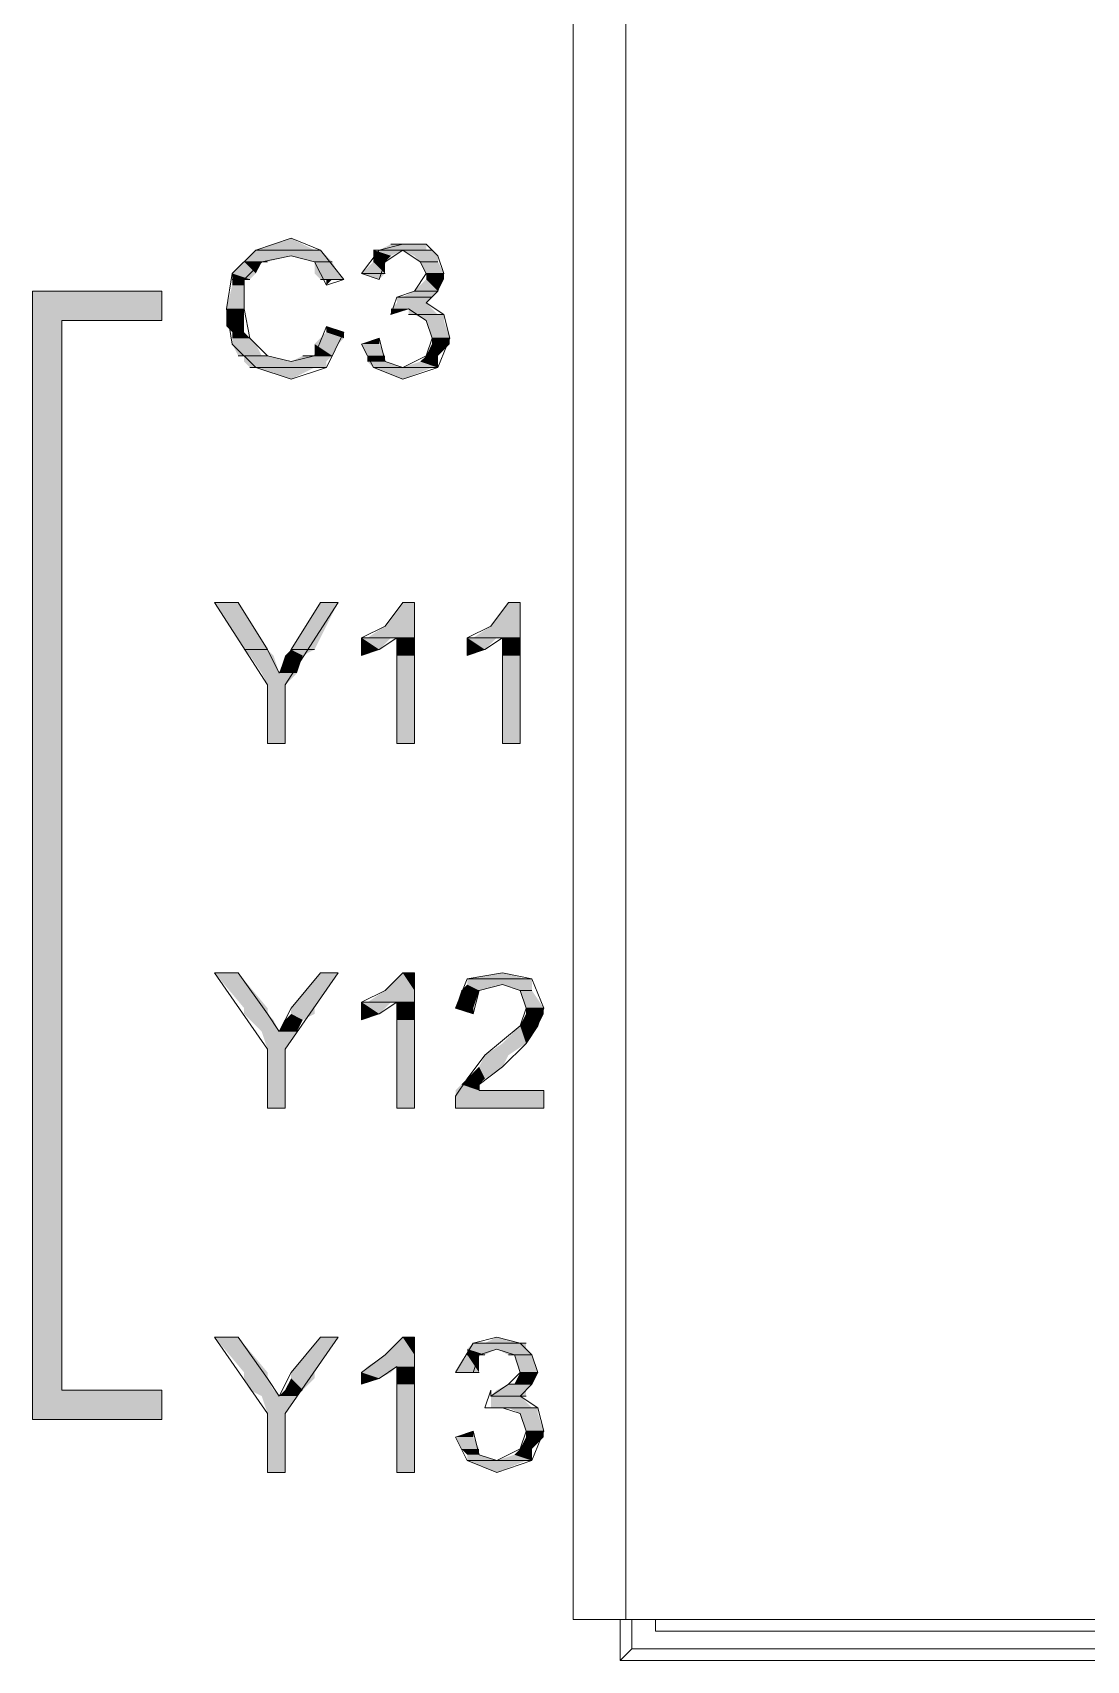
# Model space of a CAD drawing. Header units: millimetres. Extents: x -11 to 1219, y 0 to 1751.
# Drawn here: x 278 to 288.16, y 893.66 to 909.36 of the extents above; entities that cross this region are included whole.
import ezdxf

# ---------------------------------------------------------------- set-up
doc = ezdxf.new("R2010")
doc.units = ezdxf.units.MM
doc.header["$LTSCALE"] = 10
doc.layers.add('_MULTI_WIRE', color=9, linetype='CONTINUOUS')
doc.layers.add('PDF_Geometry', color=7, linetype='CONTINUOUS', true_color=0x151d1f)
doc.layers.add('PDF_Solid Fills', color=7, linetype='CONTINUOUS', true_color=0x070809)
doc.layers.get('_MULTI_WIRE').off()

# ---------------------------------------------------------------- blocks, each defined once
blk = doc.blocks.new('DVP-28SWS211R')
at = {"layer": 'PDF_Geometry', "color": 7, "lineweight": 9, "true_color": 0xffffff}
for p, q in [((30.365, -37.956), (30.365, -70.418)), ((30.875, -70.418), (30.875, -37.956)), ((27.646, -57.105), (27.306, -57.218)), ((27.929, -57.218), (27.646, -57.105)), ((27.306, -57.218), (27.079, -57.444)), ((27.306, -57.218), (27.929, -57.218)), ((27.929, -57.218), (27.306, -57.218)), ((27.306, -57.218), (27.929, -57.218)), ((27.929, -57.218), (27.306, -57.218)), ((27.363, -57.331), (27.646, -57.274)), ((27.646, -57.274), (27.872, -57.331)), ((28.156, -57.501), (27.929, -57.218)), ((28.496, -57.218), (28.326, -57.444)), ((28.496, -57.218), (28.439, -57.218)), ((28.439, -57.218), (29.005, -57.218)), ((28.722, -57.161), (28.496, -57.218)), ((29.005, -57.218), (28.496, -57.218)), ((28.496, -57.218), (29.005, -57.218)), ((29.005, -57.218), (28.496, -57.218)), ((28.552, -57.331), (28.722, -57.218)), ((28.722, -57.161), (28.609, -57.161)), ((28.609, -57.161), (28.949, -57.161)), ((28.949, -57.161), (28.722, -57.161)), ((28.949, -57.161), (28.722, -57.161)), ((28.722, -57.218), (28.892, -57.331)), ((29.062, -57.274), (28.949, -57.161)), ((29.119, -57.444), (29.062, -57.274)), ((27.193, -57.331), (27.363, -57.331)), ((27.363, -57.331), (27.193, -57.331)), ((27.193, -57.331), (27.419, -57.331)), ((27.363, -57.331), (27.193, -57.331)), ((27.193, -57.501), (27.363, -57.331)), ((27.419, -57.331), (27.363, -57.331)), ((27.872, -57.331), (28.042, -57.331)), ((28.042, -57.331), (27.872, -57.331)), ((27.872, -57.331), (28.042, -57.331)), ((28.042, -57.331), (27.872, -57.331)), ((27.872, -57.331), (27.986, -57.558)), ((28.439, -57.331), (28.552, -57.331)), ((28.552, -57.331), (28.439, -57.331)), ((28.439, -57.331), (28.552, -57.331)), ((28.552, -57.331), (28.439, -57.331)), ((28.496, -57.501), (28.552, -57.331)), ((28.892, -57.331), (29.062, -57.331)), ((29.062, -57.331), (28.892, -57.331)), ((28.892, -57.331), (29.062, -57.331)), ((29.062, -57.331), (28.892, -57.331)), ((28.892, -57.331), (28.949, -57.444)), ((27.079, -57.444), (27.023, -57.784)), ((27.079, -57.501), (27.193, -57.501)), ((27.193, -57.501), (27.079, -57.501)), ((27.079, -57.501), (27.249, -57.501)), ((27.193, -57.501), (27.079, -57.501)), ((27.249, -57.501), (27.193, -57.501)), ((27.193, -57.784), (27.193, -57.501)), ((27.929, -57.501), (28.042, -57.501)), ((28.042, -57.501), (27.929, -57.501)), ((27.929, -57.501), (28.156, -57.501)), ((28.042, -57.501), (27.929, -57.501)), ((27.986, -57.558), (28.156, -57.501)), ((28.156, -57.501), (28.042, -57.501)), ((28.326, -57.444), (28.552, -57.444)), ((28.552, -57.444), (28.326, -57.444)), ((28.326, -57.444), (28.552, -57.444)), ((28.552, -57.444), (28.326, -57.444)), ((28.326, -57.444), (28.496, -57.501)), ((28.949, -57.444), (28.835, -57.614)), ((28.949, -57.444), (29.119, -57.444)), ((29.119, -57.444), (28.949, -57.444)), ((28.949, -57.444), (29.119, -57.444)), ((29.119, -57.444), (28.949, -57.444)), ((29.062, -57.614), (29.119, -57.444)), ((25.153, -57.614), (26.399, -57.614)), ((26.399, -57.614), (25.153, -57.614)), ((25.153, -57.614), (25.153, -68.491)), ((26.399, -57.614), (25.153, -57.614)), ((26.399, -57.898), (26.399, -57.614)), ((28.666, -57.671), (28.609, -57.841)), ((28.835, -57.614), (28.666, -57.671)), ((28.666, -57.671), (28.666, -57.671)), ((28.666, -57.671), (28.666, -57.671)), ((28.722, -57.671), (28.666, -57.671)), ((28.666, -57.671), (29.005, -57.671)), ((29.005, -57.671), (28.722, -57.671)), ((28.722, -57.671), (29.005, -57.671)), ((29.005, -57.671), (28.722, -57.671)), ((28.835, -57.614), (29.062, -57.614)), ((29.062, -57.614), (28.835, -57.614)), ((28.835, -57.614), (29.062, -57.614)), ((29.062, -57.614), (28.835, -57.614)), ((28.949, -57.728), (29.062, -57.614)), ((29.119, -57.841), (28.949, -57.728)), ((25.436, -57.898), (26.399, -57.898)), ((26.399, -57.898), (25.436, -57.898)), ((25.436, -68.208), (25.436, -57.898)), ((25.436, -57.898), (26.399, -57.898)), ((27.023, -57.784), (27.079, -58.124)), ((27.249, -58.068), (27.193, -57.784)), ((28.609, -57.841), (28.779, -57.784)), ((28.779, -57.784), (28.949, -57.898)), ((28.779, -57.841), (29.119, -57.841)), ((29.119, -57.841), (28.779, -57.841)), ((28.779, -57.841), (29.119, -57.841)), ((29.119, -57.841), (28.779, -57.841)), ((28.949, -57.898), (29.005, -58.068)), ((29.175, -58.068), (29.119, -57.841)), ((27.986, -57.954), (27.872, -58.238)), ((28.156, -58.011), (27.986, -57.954)), ((27.986, -58.351), (28.156, -58.011)), ((27.079, -58.124), (27.306, -58.351)), ((27.419, -58.238), (27.249, -58.068)), ((28.496, -58.068), (28.326, -58.124)), ((28.326, -58.124), (28.439, -58.351)), ((28.552, -58.294), (28.496, -58.068)), ((29.005, -58.068), (28.949, -58.238)), ((29.005, -58.068), (29.175, -58.068)), ((29.175, -58.068), (29.005, -58.068)), ((29.005, -58.068), (29.175, -58.068)), ((29.175, -58.068), (29.005, -58.068)), ((29.005, -58.068), (29.175, -58.068)), ((29.175, -58.068), (29.005, -58.068)), ((29.005, -58.068), (29.175, -58.068)), ((29.175, -58.068), (29.005, -58.068)), ((29.062, -58.351), (29.175, -58.068)), ((27.136, -58.238), (27.419, -58.238)), ((27.419, -58.238), (27.136, -58.238)), ((27.136, -58.238), (27.419, -58.238)), ((27.419, -58.238), (27.136, -58.238)), ((27.249, -58.351), (27.872, -58.351)), ((27.872, -58.351), (27.249, -58.351)), ((27.249, -58.351), (27.986, -58.351)), ((27.872, -58.351), (27.249, -58.351)), ((27.306, -58.351), (27.646, -58.464)), ((27.646, -58.294), (27.419, -58.238)), ((27.872, -58.238), (27.646, -58.294)), ((27.646, -58.464), (27.986, -58.351)), ((27.872, -58.238), (27.759, -58.238)), ((27.759, -58.238), (28.042, -58.238)), ((28.042, -58.238), (27.872, -58.238)), ((27.872, -58.238), (28.042, -58.238)), ((28.042, -58.238), (27.872, -58.238)), ((27.986, -58.351), (27.872, -58.351)), ((28.439, -58.351), (29.062, -58.351)), ((29.062, -58.351), (28.439, -58.351)), ((28.439, -58.351), (29.062, -58.351)), ((29.062, -58.351), (28.439, -58.351)), ((28.439, -58.351), (29.005, -58.351)), ((29.005, -58.351), (28.439, -58.351)), ((28.439, -58.351), (29.062, -58.351)), ((29.005, -58.351), (28.439, -58.351)), ((28.439, -58.351), (28.722, -58.464)), ((28.722, -58.351), (28.552, -58.294)), ((28.949, -58.238), (28.722, -58.351)), ((28.722, -58.464), (29.062, -58.351)), ((29.062, -58.351), (29.005, -58.351)), ((26.909, -60.617), (27.136, -60.617)), ((27.136, -60.617), (26.909, -60.617)), ((27.136, -60.617), (26.909, -60.617)), ((26.909, -60.617), (27.419, -61.41)), ((27.419, -61.07), (27.136, -60.617)), ((27.589, -61.41), (28.099, -60.617)), ((27.929, -60.617), (27.646, -61.07)), ((27.929, -60.617), (28.099, -60.617)), ((28.099, -60.617), (27.929, -60.617)), ((28.099, -60.617), (27.929, -60.617)), ((28.722, -60.617), (28.552, -60.843)), ((28.722, -60.617), (28.835, -60.617)), ((28.835, -60.617), (28.722, -60.617)), ((28.835, -60.617), (28.722, -60.617)), ((28.835, -61.976), (28.835, -60.617)), ((29.742, -60.617), (29.572, -60.843)), ((29.742, -60.617), (29.855, -60.617)), ((29.855, -60.617), (29.742, -60.617)), ((29.855, -60.617), (29.742, -60.617)), ((29.855, -61.976), (29.855, -60.617)), ((28.552, -60.843), (28.326, -60.957)), ((29.572, -60.843), (29.345, -60.957)), ((28.382, -60.957), (28.326, -60.957)), ((28.326, -60.957), (28.609, -60.957)), ((28.326, -60.957), (28.326, -61.127)), ((28.609, -60.957), (28.382, -60.957)), ((28.382, -60.957), (28.666, -60.957)), ((28.609, -60.957), (28.382, -60.957)), ((28.496, -61.07), (28.666, -60.957)), ((28.666, -60.957), (28.609, -60.957)), ((28.666, -60.957), (28.835, -60.957)), ((28.835, -60.957), (28.666, -60.957)), ((28.666, -60.957), (28.835, -60.957)), ((28.835, -60.957), (28.666, -60.957)), ((28.666, -60.957), (28.666, -61.976)), ((29.402, -60.957), (29.345, -60.957)), ((29.345, -60.957), (29.629, -60.957)), ((29.345, -60.957), (29.345, -61.127)), ((29.629, -60.957), (29.402, -60.957)), ((29.402, -60.957), (29.685, -60.957)), ((29.629, -60.957), (29.402, -60.957)), ((29.515, -61.07), (29.685, -60.957)), ((29.685, -60.957), (29.629, -60.957)), ((29.685, -60.957), (29.855, -60.957)), ((29.855, -60.957), (29.685, -60.957)), ((29.685, -60.957), (29.855, -60.957)), ((29.855, -60.957), (29.685, -60.957)), ((29.685, -60.957), (29.685, -61.976)), ((27.193, -61.07), (27.419, -61.07)), ((27.419, -61.07), (27.193, -61.07)), ((27.193, -61.07), (27.419, -61.07)), ((27.419, -61.07), (27.193, -61.07)), ((27.532, -61.297), (27.419, -61.07)), ((27.646, -61.07), (27.532, -61.297)), ((27.646, -61.07), (27.872, -61.07)), ((27.872, -61.07), (27.646, -61.07)), ((27.646, -61.07), (27.872, -61.07)), ((27.872, -61.07), (27.646, -61.07)), ((28.326, -61.127), (28.496, -61.07)), ((29.345, -61.127), (29.515, -61.07)), ((27.419, -61.41), (27.419, -61.976)), ((27.589, -61.976), (27.589, -61.41)), ((27.419, -61.976), (27.589, -61.976)), ((27.589, -61.976), (27.419, -61.976)), ((27.419, -61.976), (27.589, -61.976)), ((28.666, -61.976), (28.835, -61.976)), ((28.835, -61.976), (28.666, -61.976)), ((28.666, -61.976), (28.835, -61.976)), ((29.685, -61.976), (29.855, -61.976)), ((29.855, -61.976), (29.685, -61.976)), ((29.685, -61.976), (29.855, -61.976)), ((26.909, -64.186), (27.136, -64.186)), ((27.136, -64.186), (26.909, -64.186)), ((27.136, -64.186), (26.909, -64.186)), ((26.909, -64.186), (27.419, -64.922)), ((27.419, -64.582), (27.136, -64.186)), ((27.589, -64.922), (28.099, -64.186)), ((27.929, -64.186), (27.646, -64.526)), ((27.929, -64.186), (28.099, -64.186)), ((28.099, -64.186), (27.929, -64.186)), ((28.099, -64.186), (27.929, -64.186)), ((28.722, -64.186), (28.552, -64.356)), ((28.722, -64.186), (28.835, -64.186)), ((28.835, -64.186), (28.722, -64.186)), ((28.835, -64.186), (28.722, -64.186)), ((28.835, -65.489), (28.835, -64.186)), ((29.345, -64.243), (29.232, -64.526)), ((29.685, -64.186), (29.345, -64.243)), ((29.345, -64.243), (29.968, -64.243)), ((29.968, -64.243), (29.345, -64.243)), ((29.345, -64.243), (29.968, -64.243)), ((29.968, -64.243), (29.345, -64.243)), ((29.459, -64.356), (29.685, -64.299)), ((29.968, -64.243), (29.685, -64.186)), ((29.685, -64.299), (29.855, -64.356)), ((30.082, -64.526), (29.968, -64.243)), ((28.552, -64.356), (28.326, -64.469)), ((28.382, -64.469), (28.326, -64.469)), ((28.326, -64.469), (28.609, -64.469)), ((28.326, -64.469), (28.326, -64.639)), ((28.609, -64.469), (28.382, -64.469)), ((28.382, -64.469), (28.666, -64.469)), ((28.609, -64.469), (28.382, -64.469)), ((28.496, -64.582), (28.666, -64.469)), ((28.666, -64.469), (28.609, -64.469)), ((28.666, -64.469), (28.835, -64.469)), ((28.835, -64.469), (28.666, -64.469)), ((28.666, -64.469), (28.835, -64.469)), ((28.835, -64.469), (28.666, -64.469)), ((28.666, -64.469), (28.666, -65.489)), ((29.289, -64.356), (29.459, -64.356)), ((29.459, -64.356), (29.289, -64.356)), ((29.289, -64.356), (29.459, -64.356)), ((29.459, -64.356), (29.289, -64.356)), ((29.402, -64.582), (29.459, -64.356)), ((29.855, -64.356), (29.968, -64.356)), ((29.968, -64.356), (29.855, -64.356)), ((29.855, -64.356), (29.968, -64.356)), ((29.968, -64.356), (29.855, -64.356)), ((29.855, -64.356), (29.912, -64.526)), ((27.532, -64.752), (27.419, -64.582)), ((27.646, -64.526), (27.532, -64.752)), ((28.326, -64.639), (28.496, -64.582)), ((29.232, -64.526), (29.402, -64.526)), ((29.402, -64.526), (29.232, -64.526)), ((29.232, -64.526), (29.402, -64.526)), ((29.402, -64.526), (29.232, -64.526)), ((29.232, -64.526), (29.402, -64.526)), ((29.402, -64.526), (29.232, -64.526)), ((29.232, -64.526), (29.402, -64.526)), ((29.402, -64.526), (29.232, -64.526)), ((29.232, -64.526), (29.402, -64.582)), ((29.912, -64.526), (29.855, -64.696)), ((29.912, -64.526), (30.082, -64.526)), ((30.082, -64.526), (29.912, -64.526)), ((29.912, -64.526), (30.082, -64.526)), ((30.082, -64.526), (29.912, -64.526)), ((29.912, -64.526), (30.082, -64.526)), ((30.082, -64.526), (29.912, -64.526)), ((29.912, -64.526), (30.082, -64.526)), ((30.082, -64.526), (29.912, -64.526)), ((30.025, -64.696), (30.082, -64.526)), ((29.855, -64.696), (29.515, -64.979)), ((29.855, -64.696), (30.025, -64.696)), ((30.025, -64.696), (29.855, -64.696)), ((29.855, -64.696), (30.025, -64.696)), ((30.025, -64.696), (29.855, -64.696)), ((29.912, -64.866), (30.025, -64.696)), ((27.419, -64.922), (27.419, -65.489)), ((27.589, -65.489), (27.589, -64.922)), ((29.685, -65.092), (29.912, -64.866)), ((29.515, -64.979), (29.345, -65.206)), ((29.459, -65.262), (29.685, -65.092)), ((29.345, -65.206), (29.232, -65.376)), ((29.459, -65.319), (29.459, -65.262)), ((29.232, -65.376), (29.232, -65.489)), ((29.459, -65.319), (30.082, -65.319)), ((30.082, -65.319), (29.459, -65.319)), ((30.082, -65.319), (29.459, -65.319)), ((30.082, -65.489), (30.082, -65.319)), ((27.419, -65.489), (27.589, -65.489)), ((27.589, -65.489), (27.419, -65.489)), ((27.419, -65.489), (27.589, -65.489)), ((28.666, -65.489), (28.835, -65.489)), ((28.835, -65.489), (28.666, -65.489)), ((28.666, -65.489), (28.835, -65.489)), ((29.232, -65.489), (30.082, -65.489)), ((30.082, -65.489), (29.232, -65.489)), ((29.232, -65.489), (30.082, -65.489)), ((26.909, -67.698), (27.136, -67.698)), ((27.136, -67.698), (26.909, -67.698)), ((27.136, -67.698), (26.909, -67.698)), ((26.909, -67.698), (27.419, -68.435)), ((27.419, -68.095), (27.136, -67.698)), ((27.589, -68.435), (28.099, -67.698)), ((27.929, -67.698), (27.646, -68.038)), ((27.929, -67.698), (28.099, -67.698)), ((28.099, -67.698), (27.929, -67.698)), ((28.099, -67.698), (27.929, -67.698)), ((28.722, -67.698), (28.552, -67.868)), ((28.722, -67.698), (28.835, -67.698)), ((28.835, -67.698), (28.722, -67.698)), ((28.835, -67.698), (28.722, -67.698)), ((28.835, -69.001), (28.835, -67.698)), ((29.402, -67.755), (29.232, -68.038)), ((29.629, -67.698), (29.402, -67.755)), ((29.515, -67.755), (29.402, -67.755)), ((29.402, -67.755), (29.912, -67.755)), ((29.912, -67.755), (29.515, -67.755)), ((29.515, -67.755), (29.912, -67.755)), ((29.912, -67.755), (29.515, -67.755)), ((29.855, -67.755), (29.629, -67.698)), ((29.968, -67.868), (29.855, -67.755)), ((28.552, -67.868), (28.326, -68.038)), ((29.345, -67.868), (29.459, -67.868)), ((29.459, -67.868), (29.345, -67.868)), ((29.345, -67.868), (29.515, -67.868)), ((29.459, -67.868), (29.345, -67.868)), ((29.345, -67.868), (29.459, -67.868)), ((29.459, -67.868), (29.345, -67.868)), ((29.345, -67.868), (29.459, -67.868)), ((29.459, -67.868), (29.345, -67.868)), ((29.402, -68.038), (29.459, -67.868)), ((29.459, -67.868), (29.629, -67.812)), ((29.515, -67.868), (29.459, -67.868)), ((29.629, -67.812), (29.799, -67.868)), ((29.742, -67.868), (29.968, -67.868)), ((29.968, -67.868), (29.742, -67.868)), ((29.742, -67.868), (29.968, -67.868)), ((29.968, -67.868), (29.742, -67.868)), ((29.799, -67.868), (29.968, -67.868)), ((29.968, -67.868), (29.799, -67.868)), ((29.799, -67.868), (29.968, -67.868)), ((29.968, -67.868), (29.799, -67.868)), ((29.799, -67.868), (29.855, -68.038)), ((30.025, -68.038), (29.968, -67.868)), ((27.532, -68.265), (27.419, -68.095)), ((27.646, -68.038), (27.532, -68.265)), ((28.326, -68.038), (28.326, -68.151)), ((28.326, -68.151), (28.496, -68.095)), ((28.496, -68.095), (28.666, -67.982)), ((28.666, -67.982), (28.666, -69.001)), ((29.232, -68.038), (29.459, -68.038)), ((29.459, -68.038), (29.232, -68.038)), ((29.232, -68.038), (29.459, -68.038)), ((29.459, -68.038), (29.232, -68.038)), ((29.232, -68.038), (29.459, -68.038)), ((29.402, -68.038), (29.232, -68.038)), ((29.232, -68.038), (29.402, -68.038)), ((29.459, -68.038), (29.402, -68.038)), ((29.855, -68.038), (29.742, -68.151)), ((29.855, -68.038), (30.025, -68.038)), ((30.025, -68.038), (29.855, -68.038)), ((29.855, -68.038), (30.025, -68.038)), ((30.025, -68.038), (29.855, -68.038)), ((29.855, -68.038), (30.025, -68.038)), ((30.025, -68.038), (29.855, -68.038)), ((29.855, -68.038), (30.025, -68.038)), ((30.025, -68.038), (29.855, -68.038)), ((29.968, -68.151), (30.025, -68.038)), ((25.436, -68.208), (26.399, -68.208)), ((26.399, -68.208), (25.436, -68.208)), ((26.399, -68.208), (25.436, -68.208)), ((26.399, -68.491), (26.399, -68.208)), ((29.572, -68.208), (29.515, -68.378)), ((29.742, -68.151), (29.572, -68.265)), ((29.572, -68.208), (29.572, -68.265)), ((29.572, -68.265), (29.572, -68.208)), ((29.572, -68.265), (29.572, -68.208)), ((29.799, -68.152), (29.742, -68.152)), ((29.742, -68.152), (29.968, -68.152)), ((29.968, -68.152), (29.799, -68.152)), ((29.799, -68.152), (29.968, -68.152)), ((29.968, -68.152), (29.799, -68.152)), ((29.855, -68.265), (29.968, -68.151)), ((29.685, -68.378), (29.515, -68.378)), ((29.515, -68.378), (29.572, -68.378)), ((29.515, -68.378), (29.685, -68.378)), ((29.572, -68.265), (29.855, -68.265)), ((29.855, -68.265), (29.572, -68.265)), ((29.572, -68.265), (29.912, -68.265)), ((29.855, -68.265), (29.572, -68.265)), ((29.572, -68.378), (29.685, -68.378)), ((29.685, -68.378), (29.968, -68.378)), ((29.968, -68.378), (29.685, -68.378)), ((29.685, -68.378), (29.968, -68.378)), ((29.968, -68.378), (29.685, -68.378)), ((29.685, -68.378), (30.025, -68.378)), ((30.025, -68.378), (29.685, -68.378)), ((29.685, -68.378), (30.025, -68.378)), ((30.025, -68.378), (29.685, -68.378)), ((29.685, -68.378), (29.855, -68.435)), ((29.912, -68.265), (29.855, -68.265)), ((30.025, -68.378), (29.855, -68.265)), ((30.082, -68.605), (30.025, -68.378)), ((25.153, -68.491), (26.399, -68.491)), ((26.399, -68.491), (25.153, -68.491)), ((25.153, -68.491), (26.399, -68.491)), ((27.419, -68.435), (27.419, -69.001)), ((27.589, -69.001), (27.589, -68.435)), ((29.855, -68.435), (29.912, -68.605)), ((29.402, -68.605), (29.232, -68.661)), ((29.232, -68.661), (29.345, -68.888)), ((29.459, -68.831), (29.402, -68.605)), ((29.912, -68.605), (29.855, -68.775)), ((29.912, -68.605), (30.082, -68.605)), ((30.082, -68.605), (29.912, -68.605)), ((29.912, -68.605), (30.082, -68.605)), ((30.082, -68.605), (29.912, -68.605)), ((29.912, -68.605), (30.082, -68.605)), ((30.082, -68.605), (29.912, -68.605)), ((29.912, -68.605), (30.082, -68.605)), ((30.082, -68.605), (29.912, -68.605)), ((29.968, -68.888), (30.082, -68.605)), ((29.345, -68.888), (29.968, -68.888)), ((29.968, -68.888), (29.345, -68.888)), ((29.345, -68.888), (29.968, -68.888)), ((29.968, -68.888), (29.345, -68.888)), ((29.345, -68.888), (29.912, -68.888)), ((29.912, -68.888), (29.345, -68.888)), ((29.345, -68.888), (29.968, -68.888)), ((29.912, -68.888), (29.345, -68.888)), ((29.345, -68.888), (29.629, -69.001)), ((29.629, -68.888), (29.459, -68.831)), ((29.855, -68.775), (29.629, -68.888)), ((29.629, -69.001), (29.968, -68.888)), ((29.968, -68.888), (29.912, -68.888)), ((27.419, -69.001), (27.589, -69.001)), ((27.589, -69.001), (27.419, -69.001)), ((27.419, -69.001), (27.589, -69.001)), ((28.666, -69.001), (28.835, -69.001)), ((28.835, -69.001), (28.666, -69.001)), ((28.666, -69.001), (28.835, -69.001)), ((30.365, -70.418), (41.525, -70.418)), ((30.818, -70.418), (30.818, -70.814)), ((30.932, -70.418), (30.932, -70.701)), ((31.158, -70.531), (31.158, -70.418)), ((38.183, -70.531), (31.158, -70.531)), ((30.932, -70.701), (30.818, -70.814)), ((30.932, -70.701), (38.353, -70.701)), ((30.818, -70.814), (38.466, -70.814))]:
    blk.add_line(p, q, dxfattribs=at)
at = {"layer": 'PDF_Solid Fills', "color": 7, "lineweight": 9, "true_color": 0xffffff, "transparency": 33554559}
for points in [[(27.646, -57.105), (27.306, -57.218), (27.872, -57.218)], [(27.249, -57.274), (27.193, -57.331), (27.419, -57.331)], [(27.306, -57.218), (27.249, -57.274), (27.986, -57.274)], [(27.249, -57.274), (27.646, -57.274), (27.419, -57.331)], [(27.306, -57.218), (27.929, -57.218), (27.986, -57.274)], [(27.646, -57.274), (27.872, -57.331), (28.042, -57.331)], [(27.646, -57.274), (27.986, -57.274), (28.042, -57.331)], [(28.439, -57.218), (28.439, -57.274), (28.609, -57.274)], [(28.439, -57.218), (28.722, -57.218), (28.609, -57.274)], [(28.439, -57.274), (28.439, -57.331), (28.552, -57.331)], [(28.439, -57.274), (28.609, -57.274), (28.552, -57.331)], [(28.609, -57.161), (28.496, -57.218), (28.949, -57.218)], [(28.609, -57.161), (28.949, -57.161), (28.949, -57.218)], [(28.722, -57.218), (28.835, -57.274), (29.062, -57.274)], [(28.722, -57.218), (29.005, -57.218), (29.062, -57.274)], [(28.835, -57.274), (28.892, -57.331), (29.062, -57.331)], [(28.835, -57.274), (29.062, -57.274), (29.062, -57.331)], [(27.193, -57.331), (27.079, -57.444), (27.306, -57.444)], [(27.193, -57.331), (27.363, -57.331), (27.306, -57.444)], [(27.872, -57.331), (27.872, -57.444), (28.099, -57.444)], [(27.872, -57.331), (28.042, -57.331), (28.099, -57.444)], [(28.439, -57.331), (28.326, -57.444), (28.552, -57.444)], [(28.439, -57.331), (28.552, -57.331), (28.552, -57.444)], [(28.892, -57.331), (28.949, -57.444), (29.119, -57.444)], [(28.892, -57.331), (29.062, -57.331), (29.119, -57.444)], [(27.079, -57.558), (27.023, -57.784), (27.193, -57.784)], [(27.079, -57.444), (27.079, -57.501), (27.249, -57.501)], [(27.079, -57.444), (27.306, -57.444), (27.249, -57.501)], [(27.079, -57.501), (27.079, -57.558), (27.193, -57.558)], [(27.079, -57.501), (27.193, -57.501), (27.193, -57.558)], [(27.079, -57.558), (27.193, -57.558), (27.193, -57.784)], [(27.872, -57.444), (27.929, -57.501), (28.156, -57.501)], [(27.872, -57.444), (28.099, -57.444), (28.156, -57.501)], [(27.986, -57.501), (28.042, -57.501), (27.986, -57.558)], [(28.326, -57.444), (28.552, -57.444), (28.496, -57.501)], [(28.949, -57.501), (28.835, -57.614), (29.062, -57.614)], [(28.949, -57.444), (28.949, -57.501), (29.119, -57.501)], [(28.949, -57.444), (29.119, -57.444), (29.119, -57.501)], [(28.949, -57.501), (29.119, -57.501), (29.062, -57.614)], [(25.153, -57.614), (25.153, -57.898), (26.399, -57.898)], [(25.153, -57.614), (26.399, -57.614), (26.399, -57.898)], [(28.666, -57.728), (28.609, -57.784), (29.005, -57.784)], [(28.666, -57.671), (28.666, -57.728), (28.949, -57.728)], [(28.666, -57.671), (29.005, -57.671), (28.949, -57.728)], [(28.666, -57.728), (28.949, -57.728), (29.005, -57.784)], [(28.835, -57.614), (28.722, -57.671), (29.005, -57.671)], [(28.835, -57.614), (29.062, -57.614), (29.005, -57.671)], [(25.153, -57.898), (25.153, -68.208), (25.436, -68.208)], [(25.153, -57.898), (25.436, -57.898), (25.436, -68.208)], [(27.023, -57.784), (27.023, -57.954), (27.193, -57.954)], [(27.023, -57.784), (27.193, -57.784), (27.193, -57.954)], [(28.609, -57.784), (28.779, -57.784), (28.609, -57.841)], [(28.779, -57.784), (28.779, -57.841), (29.062, -57.841)], [(28.779, -57.784), (29.005, -57.784), (29.062, -57.841)], [(28.835, -57.841), (28.949, -57.898), (29.119, -57.898)], [(28.835, -57.841), (29.119, -57.841), (29.119, -57.898)], [(28.949, -57.898), (29.005, -58.068), (29.175, -58.068)], [(28.949, -57.898), (29.119, -57.898), (29.175, -58.068)], [(27.023, -57.954), (27.079, -58.011), (27.193, -58.011)], [(27.023, -57.954), (27.193, -57.954), (27.193, -58.011)], [(27.079, -58.011), (27.079, -58.068), (27.249, -58.068)], [(27.079, -58.011), (27.193, -58.011), (27.249, -58.068)], [(27.986, -58.011), (27.929, -58.068), (28.156, -58.068)], [(27.986, -57.954), (27.986, -58.011), (28.156, -58.011)], [(27.986, -58.011), (28.156, -58.011), (28.156, -58.068)], [(27.079, -58.068), (27.079, -58.124), (27.306, -58.124)], [(27.079, -58.068), (27.249, -58.068), (27.306, -58.124)], [(27.079, -58.124), (27.136, -58.238), (27.363, -58.238)], [(27.079, -58.124), (27.306, -58.124), (27.363, -58.238)], [(27.929, -58.068), (27.872, -58.124), (28.099, -58.124)], [(27.872, -58.124), (27.872, -58.238), (28.042, -58.238)], [(27.872, -58.124), (28.099, -58.124), (28.042, -58.238)], [(27.929, -58.068), (28.156, -58.068), (28.099, -58.124)], [(28.496, -58.068), (28.326, -58.124), (28.496, -58.124)], [(28.326, -58.124), (28.382, -58.238), (28.552, -58.238)], [(28.326, -58.124), (28.496, -58.124), (28.552, -58.238)], [(29.005, -58.124), (28.949, -58.238), (29.062, -58.238)], [(29.005, -58.068), (29.005, -58.124), (29.175, -58.124)], [(29.005, -58.068), (29.175, -58.068), (29.175, -58.124)], [(29.005, -58.124), (29.175, -58.124), (29.062, -58.238)], [(27.193, -58.238), (27.193, -58.294), (27.646, -58.294)], [(27.193, -58.238), (27.419, -58.238), (27.646, -58.294)], [(27.193, -58.294), (27.249, -58.351), (27.986, -58.351)], [(27.193, -58.294), (27.986, -58.294), (27.986, -58.351)], [(27.306, -58.351), (27.872, -58.351), (27.646, -58.464)], [(27.759, -58.238), (27.646, -58.294), (27.986, -58.294)], [(27.759, -58.238), (28.042, -58.238), (27.986, -58.294)], [(28.382, -58.238), (28.382, -58.294), (28.552, -58.294)], [(28.382, -58.238), (28.552, -58.238), (28.552, -58.294)], [(28.382, -58.294), (28.439, -58.351), (28.722, -58.351)], [(28.382, -58.294), (28.552, -58.294), (28.722, -58.351)], [(28.439, -58.351), (29.005, -58.351), (28.722, -58.464)], [(28.892, -58.294), (28.722, -58.351), (29.062, -58.351)], [(28.949, -58.238), (28.892, -58.294), (29.062, -58.294)], [(28.892, -58.294), (29.062, -58.294), (29.062, -58.351)], [(28.949, -58.238), (29.062, -58.238), (29.062, -58.294)], [(26.909, -60.617), (27.193, -61.07), (27.419, -61.07)], [(26.909, -60.617), (27.136, -60.617), (27.419, -61.07)], [(27.929, -60.617), (27.646, -61.07), (27.872, -61.07)], [(27.929, -60.617), (28.099, -60.617), (27.872, -61.07)], [(28.722, -60.617), (28.552, -60.843), (28.835, -60.843)], [(28.722, -60.617), (28.835, -60.617), (28.835, -60.843)], [(29.742, -60.617), (29.572, -60.843), (29.855, -60.843)], [(29.742, -60.617), (29.855, -60.617), (29.855, -60.843)], [(28.552, -60.843), (28.382, -60.957), (28.835, -60.957)], [(28.552, -60.843), (28.835, -60.843), (28.835, -60.957)], [(29.572, -60.843), (29.402, -60.957), (29.855, -60.957)], [(29.572, -60.843), (29.855, -60.843), (29.855, -60.957)], [(28.326, -60.957), (28.326, -61.07), (28.496, -61.07)], [(28.326, -60.957), (28.609, -60.957), (28.496, -61.07)], [(28.666, -60.957), (28.666, -61.07), (28.835, -61.07)], [(28.666, -60.957), (28.835, -60.957), (28.835, -61.07)], [(29.345, -60.957), (29.345, -61.07), (29.515, -61.07)], [(29.345, -60.957), (29.629, -60.957), (29.515, -61.07)], [(29.685, -60.957), (29.685, -61.07), (29.855, -61.07)], [(29.685, -60.957), (29.855, -60.957), (29.855, -61.07)], [(27.193, -61.07), (27.249, -61.127), (27.476, -61.127)], [(27.193, -61.07), (27.419, -61.07), (27.476, -61.127)], [(27.249, -61.127), (27.363, -61.297), (27.533, -61.297)], [(27.249, -61.127), (27.476, -61.127), (27.533, -61.297)], [(27.589, -61.127), (27.532, -61.297), (27.702, -61.297)], [(27.646, -61.07), (27.589, -61.127), (27.759, -61.127)], [(27.589, -61.127), (27.759, -61.127), (27.702, -61.297)], [(27.646, -61.07), (27.872, -61.07), (27.759, -61.127)], [(28.326, -61.07), (28.496, -61.07), (28.326, -61.127)], [(28.666, -61.07), (28.666, -61.127), (28.835, -61.127)], [(28.666, -61.07), (28.835, -61.07), (28.835, -61.127)], [(28.666, -61.127), (28.666, -61.976), (28.835, -61.976)], [(28.666, -61.127), (28.835, -61.127), (28.835, -61.976)], [(29.345, -61.07), (29.515, -61.07), (29.345, -61.127)], [(29.685, -61.07), (29.685, -61.127), (29.855, -61.127)], [(29.685, -61.07), (29.855, -61.07), (29.855, -61.127)], [(29.685, -61.127), (29.685, -61.976), (29.855, -61.976)], [(29.685, -61.127), (29.855, -61.127), (29.855, -61.976)], [(27.363, -61.297), (27.419, -61.41), (27.589, -61.41)], [(27.363, -61.297), (27.702, -61.297), (27.589, -61.41)], [(27.419, -61.41), (27.419, -61.977), (27.589, -61.977)], [(27.419, -61.41), (27.589, -61.41), (27.589, -61.977)], [(26.909, -64.186), (27.193, -64.526), (27.419, -64.526)], [(26.909, -64.186), (27.136, -64.186), (27.419, -64.526)], [(27.929, -64.186), (27.646, -64.526), (27.872, -64.526)], [(27.929, -64.186), (28.099, -64.186), (27.872, -64.526)], [(28.722, -64.186), (28.552, -64.356), (28.835, -64.356)], [(28.722, -64.186), (28.835, -64.186), (28.835, -64.356)], [(29.345, -64.299), (29.289, -64.356), (29.459, -64.356)], [(29.685, -64.186), (29.345, -64.243), (29.912, -64.243)], [(29.345, -64.243), (29.345, -64.299), (29.968, -64.299)], [(29.345, -64.243), (29.968, -64.243), (29.968, -64.299)], [(29.345, -64.299), (29.685, -64.299), (29.459, -64.356)], [(29.685, -64.299), (29.855, -64.356), (29.968, -64.356)], [(29.685, -64.299), (29.968, -64.299), (29.968, -64.356)], [(28.326, -64.469), (28.326, -64.582), (28.496, -64.582)], [(28.326, -64.469), (28.609, -64.469), (28.496, -64.582)], [(28.552, -64.356), (28.382, -64.469), (28.835, -64.469)], [(28.552, -64.356), (28.835, -64.356), (28.835, -64.469)], [(28.666, -64.469), (28.666, -64.582), (28.835, -64.582)], [(28.666, -64.469), (28.835, -64.469), (28.835, -64.582)], [(29.289, -64.356), (29.232, -64.526), (29.402, -64.526)], [(29.289, -64.356), (29.459, -64.356), (29.402, -64.526)], [(29.855, -64.356), (29.912, -64.526), (30.082, -64.526)], [(29.855, -64.356), (29.968, -64.356), (30.082, -64.526)], [(27.193, -64.526), (27.193, -64.582), (27.419, -64.582)], [(27.193, -64.526), (27.419, -64.526), (27.419, -64.582)], [(27.193, -64.582), (27.249, -64.639), (27.476, -64.639)], [(27.193, -64.582), (27.419, -64.582), (27.476, -64.639)], [(27.249, -64.639), (27.363, -64.752), (27.533, -64.752)], [(27.249, -64.639), (27.476, -64.639), (27.533, -64.752)], [(27.589, -64.639), (27.532, -64.752), (27.702, -64.752)], [(27.646, -64.582), (27.589, -64.639), (27.759, -64.639)], [(27.589, -64.639), (27.759, -64.639), (27.702, -64.752)], [(27.646, -64.526), (27.646, -64.582), (27.872, -64.582)], [(27.646, -64.526), (27.872, -64.526), (27.872, -64.582)], [(27.646, -64.582), (27.872, -64.582), (27.759, -64.639)], [(28.326, -64.582), (28.496, -64.582), (28.326, -64.639)], [(28.666, -64.582), (28.666, -64.639), (28.835, -64.639)], [(28.666, -64.582), (28.835, -64.582), (28.835, -64.639)], [(28.666, -64.639), (28.666, -65.489), (28.835, -65.489)], [(28.666, -64.639), (28.835, -64.639), (28.835, -65.489)], [(29.232, -64.526), (29.402, -64.526), (29.402, -64.582)], [(29.912, -64.582), (29.855, -64.696), (30.025, -64.696)], [(29.912, -64.526), (29.912, -64.582), (30.082, -64.582)], [(29.912, -64.526), (30.082, -64.526), (30.082, -64.582)], [(29.912, -64.582), (30.082, -64.582), (30.025, -64.696)], [(27.363, -64.752), (27.419, -64.922), (27.589, -64.922)], [(27.363, -64.752), (27.702, -64.752), (27.589, -64.922)], [(29.855, -64.696), (29.685, -64.866), (29.912, -64.866)], [(29.855, -64.696), (30.025, -64.696), (29.912, -64.866)], [(27.419, -64.922), (27.419, -65.489), (27.589, -65.489)], [(27.419, -64.922), (27.589, -64.922), (27.589, -65.489)], [(29.685, -64.866), (29.515, -64.979), (29.742, -64.979)], [(29.685, -64.866), (29.912, -64.866), (29.742, -64.979)], [(29.459, -65.092), (29.345, -65.206), (29.515, -65.206)], [(29.515, -64.979), (29.459, -65.092), (29.685, -65.092)], [(29.459, -65.092), (29.685, -65.092), (29.515, -65.206)], [(29.515, -64.979), (29.742, -64.979), (29.685, -65.092)], [(29.289, -65.262), (29.232, -65.319), (29.459, -65.319)], [(29.345, -65.206), (29.289, -65.262), (29.459, -65.262)], [(29.289, -65.262), (29.459, -65.262), (29.459, -65.319)], [(29.345, -65.206), (29.515, -65.206), (29.459, -65.262)], [(29.232, -65.319), (29.232, -65.376), (30.082, -65.376)], [(29.232, -65.319), (30.082, -65.319), (30.082, -65.376)], [(29.232, -65.376), (29.232, -65.489), (30.082, -65.489)], [(29.232, -65.376), (30.082, -65.376), (30.082, -65.489)], [(26.909, -67.698), (27.193, -68.038), (27.419, -68.038)], [(26.909, -67.698), (27.136, -67.698), (27.419, -68.038)], [(27.929, -67.698), (27.646, -68.038), (27.872, -68.038)], [(27.929, -67.698), (28.099, -67.698), (27.872, -68.038)], [(28.722, -67.698), (28.552, -67.868), (28.835, -67.868)], [(28.722, -67.698), (28.835, -67.698), (28.835, -67.868)], [(29.402, -67.755), (29.345, -67.812), (29.912, -67.812)], [(29.402, -67.755), (29.912, -67.755), (29.912, -67.812)], [(29.629, -67.698), (29.515, -67.755), (29.855, -67.755)], [(28.552, -67.868), (28.382, -67.982), (28.835, -67.982)], [(28.552, -67.868), (28.835, -67.868), (28.835, -67.982)], [(29.345, -67.868), (29.232, -68.038), (29.459, -68.038)], [(29.345, -67.812), (29.345, -67.868), (29.515, -67.868)], [(29.345, -67.812), (29.629, -67.812), (29.515, -67.868)], [(29.345, -67.868), (29.459, -67.868), (29.459, -68.038)], [(29.629, -67.812), (29.742, -67.868), (29.968, -67.868)], [(29.629, -67.812), (29.912, -67.812), (29.968, -67.868)], [(29.799, -67.868), (29.855, -68.038), (30.025, -68.038)], [(29.799, -67.868), (29.968, -67.868), (30.025, -68.038)], [(27.193, -68.038), (27.193, -68.095), (27.419, -68.095)], [(27.193, -68.038), (27.419, -68.038), (27.419, -68.095)], [(27.193, -68.095), (27.249, -68.208), (27.476, -68.208)], [(27.193, -68.095), (27.419, -68.095), (27.476, -68.208)], [(27.646, -68.095), (27.589, -68.208), (27.759, -68.208)], [(27.646, -68.038), (27.646, -68.095), (27.872, -68.095)], [(27.646, -68.038), (27.872, -68.038), (27.872, -68.095)], [(27.646, -68.095), (27.872, -68.095), (27.759, -68.208)], [(28.382, -67.982), (28.326, -68.038), (28.609, -68.038)], [(28.326, -68.038), (28.326, -68.095), (28.496, -68.095)], [(28.326, -68.038), (28.609, -68.038), (28.496, -68.095)], [(28.326, -68.095), (28.496, -68.095), (28.326, -68.151)], [(28.382, -67.982), (28.666, -67.982), (28.609, -68.038)], [(28.666, -67.982), (28.666, -68.038), (28.835, -68.038)], [(28.666, -67.982), (28.835, -67.982), (28.835, -68.038)], [(28.666, -68.038), (28.666, -68.095), (28.835, -68.095)], [(28.666, -68.038), (28.835, -68.038), (28.835, -68.095)], [(28.666, -68.095), (28.666, -68.151), (28.835, -68.151)], [(28.666, -68.095), (28.835, -68.095), (28.835, -68.151)], [(29.855, -68.038), (29.799, -68.152), (29.968, -68.152)], [(29.855, -68.038), (30.025, -68.038), (29.968, -68.152)], [(25.153, -68.208), (25.153, -68.491), (26.399, -68.491)], [(25.153, -68.208), (26.399, -68.208), (26.399, -68.491)], [(27.249, -68.208), (27.363, -68.265), (27.533, -68.265)], [(27.249, -68.208), (27.476, -68.208), (27.533, -68.265)], [(27.589, -68.208), (27.532, -68.265), (27.702, -68.265)], [(27.589, -68.208), (27.759, -68.208), (27.702, -68.265)], [(28.666, -68.152), (28.666, -69.001), (28.835, -69.001)], [(28.666, -68.152), (28.835, -68.152), (28.835, -69.001)], [(29.629, -68.208), (29.572, -68.265), (29.912, -68.265)], [(29.742, -68.152), (29.629, -68.208), (29.912, -68.208)], [(29.629, -68.208), (29.912, -68.208), (29.912, -68.265)], [(29.742, -68.152), (29.968, -68.152), (29.912, -68.208)], [(27.363, -68.265), (27.419, -68.435), (27.589, -68.435)], [(27.363, -68.265), (27.702, -68.265), (27.589, -68.435)], [(29.572, -68.265), (29.572, -68.378), (29.968, -68.378)], [(29.572, -68.265), (29.855, -68.265), (29.968, -68.378)], [(29.742, -68.378), (29.855, -68.435), (30.025, -68.435)], [(29.742, -68.378), (30.025, -68.378), (30.025, -68.435)], [(27.419, -68.435), (27.419, -69.001), (27.589, -69.001)], [(27.419, -68.435), (27.589, -68.435), (27.589, -69.001)], [(29.855, -68.435), (29.912, -68.605), (30.082, -68.605)], [(29.855, -68.435), (30.025, -68.435), (30.082, -68.605)], [(29.402, -68.605), (29.232, -68.661), (29.402, -68.661)], [(29.232, -68.661), (29.289, -68.775), (29.459, -68.775)], [(29.232, -68.661), (29.402, -68.661), (29.459, -68.775)], [(29.912, -68.661), (29.855, -68.775), (29.968, -68.775)], [(29.912, -68.605), (29.912, -68.661), (30.082, -68.661)], [(29.912, -68.605), (30.082, -68.605), (30.082, -68.661)], [(29.912, -68.661), (30.082, -68.661), (29.968, -68.775)], [(29.289, -68.775), (29.345, -68.831), (29.459, -68.831)], [(29.289, -68.775), (29.459, -68.775), (29.459, -68.831)], [(29.345, -68.831), (29.345, -68.888), (29.629, -68.888)], [(29.345, -68.831), (29.459, -68.831), (29.629, -68.888)], [(29.345, -68.888), (29.912, -68.888), (29.629, -69.001)], [(29.799, -68.831), (29.629, -68.888), (29.968, -68.888)], [(29.855, -68.775), (29.799, -68.831), (29.968, -68.831)], [(29.799, -68.831), (29.968, -68.831), (29.968, -68.888)], [(29.855, -68.775), (29.968, -68.775), (29.968, -68.831)]]:
    blk.add_solid(points, dxfattribs=at)

msp = doc.modelspace()

# ---------------------------------------------------------------- block references
at = {"layer": '_MULTI_WIRE'}
msp.add_blockref('DVP-28SWS211R', (252.8495, 964.4776), dxfattribs=at)

doc.saveas('drawing.dxf')
